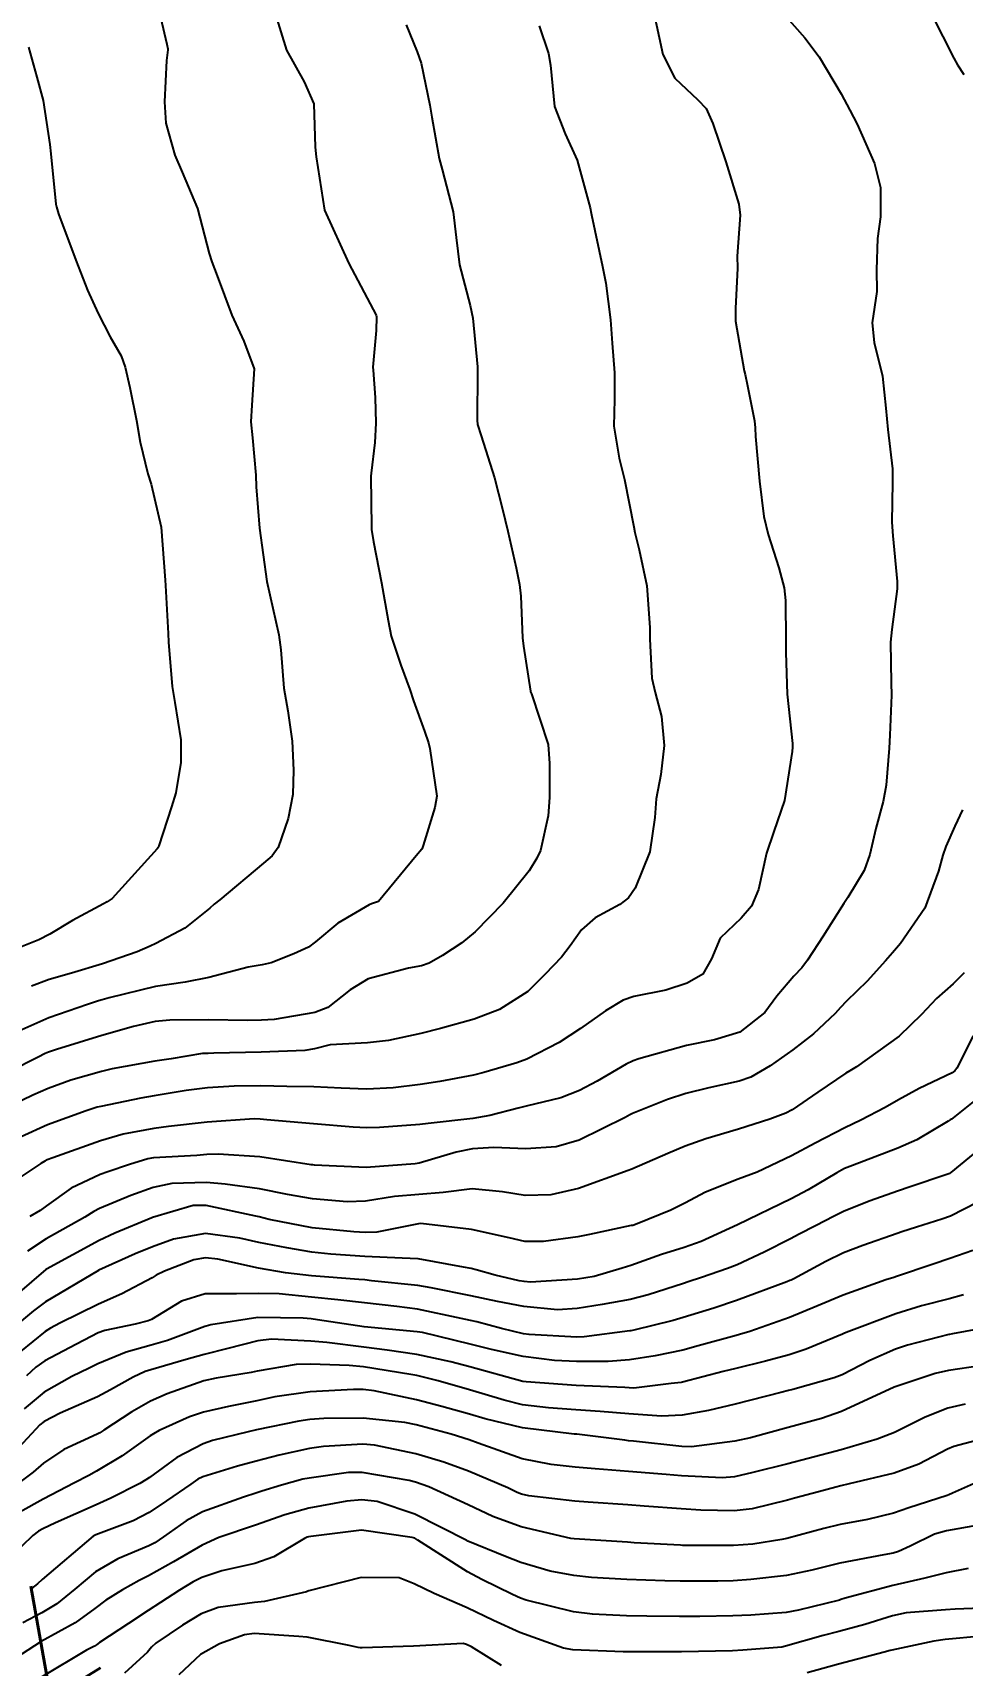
# Model space of a CAD drawing. Header units: metres. Extents: x 307586 to 320046, y 7427249 to 7434250.
# Drawn here: x 318234.5 to 318269.4, y 7430196.3 to 7430257.8 of the extents above; entities that cross this region are included whole.
import ezdxf
from ezdxf.enums import TextEntityAlignment as Align

# ---------------------------------------------------------------- set-up
doc = ezdxf.new("R2010")
doc.units = ezdxf.units.M
doc.header["$MEASUREMENT"] = 0
for name, color, linetype in [('Cotas', 45, 'Continuous'), ('Curvas de Nivel 1m', 11, 'Continuous'), ('Curvas de Nivel 5m', 15, 'Continuous')]:
    doc.layers.add(name, color=color, linetype=linetype)
doc.styles.add('Style-STANDARD', font='STANDARD.shx')

msp = doc.modelspace()

# ---------------------------------------------------------------- linework, layer by layer
at = {"layer": 'Curvas de Nivel 1m', "flags": 128}
for points, elevation in [([(318262.341, 7430258.898), (318263.513, 7430257.578), (318264.056, 7430256.874), (318264.879, 7430255.476), (318265.206, 7430254.863), (318265.478, 7430254.336), (318266.131, 7430252.853), (318266.352, 7430251.948), (318266.358, 7430250.851), (318266.246, 7430250.03), (318266.204, 7430248.852), (318266.215, 7430248.038), (318266.047, 7430246.853), (318266.117, 7430246.111), (318266.433, 7430244.849), (318266.554, 7430243.645), (318266.631, 7430242.847), (318266.806, 7430241.359), (318266.813, 7430240.845), (318266.786, 7430239.358), (318266.822, 7430238.845), (318266.989, 7430237.121), (318266.981, 7430236.843), (318266.779, 7430235.313), (318266.731, 7430234.845), (318266.764, 7430233.308), (318266.775, 7430232.844), (318266.71, 7430231.336), (318266.678, 7430230.845), (318266.571, 7430229.454), (318266.455, 7430228.847), (318266.176, 7430227.831), (318265.957, 7430226.852), (318265.749, 7430226.242), (318265.127, 7430225.235), (318264.978, 7430225.008), (318264.892, 7430224.862), (318264.201, 7430223.78), (318263.611, 7430222.875), (318263.393, 7430222.582), (318263.094, 7430222.272), (318262.453, 7430221.518), (318262, 7430220.896), (318261.065, 7430220.165), (318260.111, 7430219.871), (318259.06, 7430219.658), (318257.269, 7430219.162), (318257.054, 7430219.084), (318256.789, 7430218.954), (318255.691, 7430218.323), (318255.038, 7430217.969), (318254.327, 7430217.694), (318253.029, 7430217.383), (318252.727, 7430217.305), (318251.664, 7430217.02), (318251.022, 7430216.911), (318249.344, 7430216.722), (318249.019, 7430216.686), (318247.503, 7430216.58), (318247.018, 7430216.566), (318246.522, 7430216.581), (318245.019, 7430216.706), (318243.274, 7430216.864), (318243.021, 7430216.892), (318242.796, 7430216.899), (318241.019, 7430216.772), (318239.575, 7430216.607), (318239.017, 7430216.539), (318237.868, 7430216.328), (318237.012, 7430216.074), (318235.222, 7430215.433), (318235.004, 7430215.352), (318234.913, 7430215.312), (318234.763, 7430215.222), (318233.71, 7430214.514)], 784), ([(318243.526, 7430258.665), (318244.01, 7430257.115), (318244.674, 7430255.925), (318245.04, 7430255.104), (318245.092, 7430253.47), (318245.123, 7430253.103), (318245.433, 7430251.1), (318246.358, 7430249.091), (318247.384, 7430247.149), (318247.4, 7430247.08), (318247.378, 7430246.573), (318247.262, 7430245.183), (318247.266, 7430245.081), (318247.347, 7430244.047), (318247.367, 7430243.079), (318247.326, 7430242.355), (318247.19, 7430241.205), (318247.182, 7430241.081), (318247.202, 7430239.172), (318247.21, 7430239.081), (318247.286, 7430238.61), (318247.579, 7430237.075), (318247.829, 7430235.652), (318247.949, 7430235.069), (318248.315, 7430233.975), (318248.653, 7430233.058), (318248.788, 7430232.636), (318249.197, 7430231.484), (318249.353, 7430231.048), (318249.405, 7430230.833), (318249.66, 7430229.045), (318249.594, 7430228.618), (318249.145, 7430227.188), (318249.114, 7430227.08), (318249.095, 7430227.051), (318248.888, 7430226.801), (318247.475, 7430225.075), (318247.212, 7430224.988), (318247.121, 7430224.96), (318245.944, 7430224.258), (318245.1, 7430223.556), (318244.838, 7430223.361), (318244.29, 7430223.108), (318243.431, 7430222.775), (318243.089, 7430222.698), (318242.566, 7430222.606), (318241.084, 7430222.214), (318240.202, 7430222.039), (318239.08, 7430221.878), (318237.34, 7430221.46), (318237.075, 7430221.378), (318236.939, 7430221.337), (318236.515, 7430221.206), (318235.068, 7430220.705), (318234.048, 7430220.245)], 788), ([(318239.078, 7430259.177), (318239.506, 7430257.35), (318239.538, 7430257.17), (318239.543, 7430257.13), (318239.499, 7430256.731), (318239.415, 7430255.171), (318239.471, 7430254.376), (318239.801, 7430253.167), (318240.085, 7430252.525), (318240.661, 7430251.158), (318241.098, 7430249.472), (318241.204, 7430249.152), (318241.405, 7430248.629), (318241.957, 7430247.141), (318242.406, 7430246.167), (318242.797, 7430245.128), (318242.707, 7430243.765), (318242.664, 7430243.13), (318242.733, 7430242.535), (318242.853, 7430241.127), (318242.873, 7430240.691), (318242.987, 7430239.125), (318243.263, 7430237.12), (318243.72, 7430235.115), (318243.793, 7430234.556), (318243.913, 7430233.113), (318244.058, 7430232.258), (318244.219, 7430231.11), (318244.266, 7430230.025), (318244.248, 7430229.109), (318244.071, 7430228.199), (318243.69, 7430227.115), (318243.464, 7430226.793), (318243.137, 7430226.517), (318241.494, 7430225.144), (318241.291, 7430224.977), (318241.118, 7430224.833), (318240.186, 7430224.079), (318239.098, 7430223.505), (318238.875, 7430223.395), (318238.394, 7430223.18), (318237.088, 7430222.739), (318235.919, 7430222.377), (318235.082, 7430222.141), (318234.412, 7430221.895)], 789), ([(318268.087, 7430258.832), (318268.7, 7430257.637), (318269.114, 7430256.816), (318269.259, 7430256.572), (318269.497, 7430256.198)], 783), ([(318253.518, 7430258.029), (318253.865, 7430256.996), (318253.938, 7430256.556), (318254.095, 7430254.994), (318254.497, 7430253.965), (318254.945, 7430252.985), (318255.436, 7430251.184), (318255.476, 7430250.98), (318255.486, 7430250.926), (318255.902, 7430248.975), (318256.022, 7430248.356), (318256.195, 7430246.972), (318256.259, 7430246.087), (318256.345, 7430244.97), (318256.355, 7430243.968), (318256.325, 7430242.97), (318256.526, 7430241.767), (318256.729, 7430240.966), (318257.072, 7430239.185), (318257.117, 7430238.962), (318257.283, 7430238.309), (318257.568, 7430236.955), (318257.683, 7430235.389), (318257.673, 7430234.954), (318257.759, 7430233.482), (318257.879, 7430232.95), (318258.116, 7430232.039), (318258.223, 7430230.945), (318258.092, 7430229.857), (318257.914, 7430228.949), (318257.865, 7430228.247), (318257.683, 7430226.952), (318257.129, 7430225.576), (318256.872, 7430225.216), (318256.546, 7430224.966), (318255.621, 7430224.471), (318255.113, 7430224.015), (318254.685, 7430223.406), (318254.357, 7430222.987), (318253.746, 7430222.341), (318253.083, 7430221.698), (318252.024, 7430221.016), (318251.069, 7430220.653), (318249.805, 7430220.303), (318249.064, 7430220.117), (318247.841, 7430219.843), (318247.06, 7430219.764), (318245.646, 7430219.682), (318245.057, 7430219.536), (318244.693, 7430219.467), (318243.056, 7430219.403), (318241.275, 7430219.367), (318241.055, 7430219.365), (318240.852, 7430219.355), (318239.665, 7430219.164), (318239.139, 7430219.081), (318239.051, 7430219.065), (318237.454, 7430218.779), (318237.045, 7430218.684), (318235.897, 7430218.35), (318235.035, 7430218.047), (318234.463, 7430217.794), (318233.32, 7430217.237)], 786), ([(318248.51, 7430258.073), (318248.927, 7430257.059), (318249.074, 7430256.632), (318249.399, 7430255.051), (318249.476, 7430254.595), (318249.757, 7430253.047), (318249.866, 7430252.628), (318250.284, 7430251.041), (318250.398, 7430250.065), (318250.518, 7430249.039), (318250.916, 7430247.508), (318251.02, 7430247.034), (318251.193, 7430245.203), (318251.201, 7430245.032), (318251.183, 7430243.193), (318251.201, 7430243.031), (318251.336, 7430242.599), (318251.84, 7430241.022), (318252.132, 7430239.848), (318252.341, 7430239.014), (318252.651, 7430237.631), (318252.77, 7430237.007), (318252.82, 7430236.568), (318252.883, 7430235.005), (318252.923, 7430234.69), (318253.188, 7430233.001), (318253.191, 7430232.969), (318253.221, 7430232.893), (318253.859, 7430230.993), (318253.907, 7430230.272), (318253.898, 7430228.993), (318253.852, 7430228.304), (318253.567, 7430226.996), (318253.433, 7430226.705), (318253.135, 7430226.235), (318252.163, 7430225.014), (318251.107, 7430223.943), (318250.609, 7430223.526), (318249.883, 7430223.042), (318249.378, 7430222.759), (318249.089, 7430222.656), (318248.597, 7430222.567), (318247.084, 7430222.168), (318246.408, 7430221.758), (318245.558, 7430221.095), (318245.071, 7430220.896), (318243.54, 7430220.644), (318243.068, 7430220.613), (318242.547, 7430220.607), (318241.068, 7430220.63), (318239.614, 7430220.618), (318239.067, 7430220.561), (318238.256, 7430220.369), (318237.061, 7430220.031), (318235.349, 7430219.51), (318235.055, 7430219.41), (318234.923, 7430219.353), (318234.671, 7430219.224), (318233.597, 7430218.682)], 787), ([(318269.448, 7430228.528), (318269.16, 7430227.919), (318268.818, 7430227.145), (318268.698, 7430226.817), (318268.545, 7430226.226), (318268.021, 7430224.827), (318267.109, 7430223.495), (318266.804, 7430223.144), (318266.549, 7430222.846), (318265.862, 7430222.082), (318265.08, 7430221.326), (318264.853, 7430221.085), (318264.65, 7430220.864), (318263.833, 7430220.105), (318263.059, 7430219.491), (318262.204, 7430218.893), (318261.481, 7430218.469), (318261.044, 7430218.312), (318259.901, 7430218.061), (318259.037, 7430217.853), (318258.341, 7430217.63), (318257.025, 7430217.101), (318256.925, 7430217.051), (318256.754, 7430216.954), (318255.014, 7430216.101), (318254.156, 7430215.844), (318253.011, 7430215.769), (318251.81, 7430215.818), (318251.01, 7430215.769), (318250.398, 7430215.647), (318249.005, 7430215.229), (318248.855, 7430215.201), (318247.003, 7430215.07), (318245.061, 7430215.157), (318245.004, 7430215.163), (318244.934, 7430215.17), (318243.006, 7430215.467), (318241.434, 7430215.57), (318241.007, 7430215.554), (318240.638, 7430215.522), (318239.005, 7430215.427), (318238.787, 7430215.39), (318238.104, 7430215.179), (318237.28, 7430214.906), (318236.997, 7430214.806), (318235.909, 7430214.286), (318234.979, 7430213.632), (318234.746, 7430213.453), (318234.355, 7430213.226)], 783), ([(318269.51, 7430222.392), (318269.091, 7430221.986), (318268.467, 7430221.434), (318267.898, 7430220.828), (318267.065, 7430220.017), (318265.459, 7430218.854), (318265.203, 7430218.705), (318265.049, 7430218.617), (318264.001, 7430217.908), (318263.028, 7430217.241), (318262.798, 7430217.112), (318262.192, 7430216.892), (318261.019, 7430216.515), (318259.786, 7430216.151), (318259.012, 7430215.874), (318258.35, 7430215.596), (318257.004, 7430215.01), (318256.868, 7430214.952), (318254.996, 7430214.273), (318253.948, 7430214.036), (318252.993, 7430214.011), (318252.137, 7430214.159), (318250.991, 7430214.266), (318249.904, 7430214.126), (318248.988, 7430214.054), (318248.066, 7430213.98), (318246.984, 7430213.805), (318246.292, 7430213.772), (318244.985, 7430213.886), (318244.044, 7430214.053), (318242.99, 7430214.263), (318241.695, 7430214.437), (318240.993, 7430214.501), (318239.688, 7430214.468), (318238.99, 7430214.319), (318238.146, 7430214.018), (318236.978, 7430213.523), (318236.762, 7430213.407), (318236.425, 7430213.198), (318234.965, 7430212.383), (318234.262, 7430211.925)], 782), ([(318269.844, 7430220.024), (318269.232, 7430218.808), (318269.156, 7430218.704), (318269.05, 7430218.634), (318267.818, 7430218.046), (318267.035, 7430217.611), (318266.537, 7430217.331), (318265.62, 7430216.851), (318265.02, 7430216.563), (318263.901, 7430215.984), (318263.009, 7430215.505), (318261.714, 7430214.899), (318261, 7430214.63), (318259.774, 7430214.144), (318258.991, 7430213.732), (318258.464, 7430213.459), (318257.199, 7430212.948), (318257.039, 7430212.892), (318256.982, 7430212.882), (318255.408, 7430212.542), (318254.975, 7430212.455), (318253.682, 7430212.284), (318252.972, 7430212.289), (318252.382, 7430212.416), (318250.97, 7430212.738), (318249.059, 7430212.963), (318248.972, 7430212.951), (318247.402, 7430212.632), (318246.968, 7430212.619), (318246.539, 7430212.647), (318244.97, 7430212.804), (318243.362, 7430213.116), (318242.974, 7430213.209), (318242.859, 7430213.237), (318240.98, 7430213.639), (318240.5, 7430213.635), (318238.973, 7430213.182), (318238.943, 7430213.17), (318237.553, 7430212.598), (318236.964, 7430212.32), (318234.978, 7430211.244), (318234.953, 7430211.233), (318233.875, 7430210.3)], 781), ([(318270.06, 7430215.752), (318269.004, 7430214.878), (318268.964, 7430214.849), (318268.857, 7430214.811), (318267.477, 7430214.346), (318266.996, 7430214.182), (318265.964, 7430213.816), (318264.989, 7430213.426), (318264.608, 7430213.242), (318263.909, 7430212.871), (318263.301, 7430212.554), (318262.975, 7430212.378), (318261.979, 7430211.884), (318260.96, 7430211.41), (318260.604, 7430211.267), (318259.621, 7430210.923), (318259.118, 7430210.762), (318258.951, 7430210.707), (318257.616, 7430210.273), (318256.944, 7430210.107), (318255.887, 7430209.911), (318254.941, 7430209.76), (318254.21, 7430209.717), (318252.941, 7430209.833), (318251.951, 7430210.023), (318250.945, 7430210.242), (318249.453, 7430210.54), (318248.949, 7430210.624), (318247.21, 7430210.808), (318246.951, 7430210.838), (318246.733, 7430210.856), (318244.952, 7430210.997), (318243.973, 7430211.11), (318242.955, 7430211.282), (318241.43, 7430211.615), (318240.958, 7430211.669), (318240.521, 7430211.591), (318239.423, 7430211.165), (318239.107, 7430211.013), (318238.95, 7430210.921), (318237.812, 7430210.313), (318236.94, 7430209.93), (318235.48, 7430209.212), (318235.126, 7430209.021), (318234.928, 7430208.896), (318234.003, 7430208.142)], 779), ([(318270.025, 7430213.768), (318268.987, 7430213.241), (318268.671, 7430213.128), (318267.711, 7430212.823), (318267.161, 7430212.647), (318266.979, 7430212.585), (318265.693, 7430212.129), (318264.968, 7430211.852), (318264.298, 7430211.531), (318263.093, 7430210.879), (318263.001, 7430210.831), (318262.952, 7430210.81), (318262.839, 7430210.769), (318260.944, 7430210.063), (318260.083, 7430209.777), (318258.938, 7430209.421), (318258.556, 7430209.315), (318257.08, 7430208.949), (318256.959, 7430208.923), (318256.932, 7430208.917), (318255.211, 7430208.694), (318254.929, 7430208.688), (318253.142, 7430208.785), (318252.93, 7430208.814), (318252.104, 7430209.012), (318251.165, 7430209.257), (318250.936, 7430209.31), (318250.586, 7430209.384), (318248.94, 7430209.732), (318248.157, 7430209.842), (318246.942, 7430209.97), (318245.943, 7430210.085), (318244.944, 7430210.189), (318243.737, 7430210.32), (318242.945, 7430210.331), (318242.125, 7430210.313), (318240.945, 7430210.316), (318240.063, 7430210.038), (318238.935, 7430209.354), (318238.805, 7430209.301), (318238.315, 7430209.176), (318237.177, 7430208.939), (318236.928, 7430208.844), (318235.845, 7430208.28), (318234.911, 7430207.791), (318234.576, 7430207.555), (318234.223, 7430207.227)], 778), ([(318269.83, 7430211.942), (318268.965, 7430211.639), (318268.343, 7430211.435), (318266.955, 7430210.961), (318266.858, 7430210.928), (318266.564, 7430210.836), (318264.947, 7430210.268), (318263.965, 7430209.847), (318262.938, 7430209.421), (318261.444, 7430208.902), (318261.058, 7430208.781), (318260.93, 7430208.747), (318259.498, 7430208.351), (318258.922, 7430208.199), (318257.88, 7430207.979), (318256.916, 7430207.831), (318256.112, 7430207.765), (318254.915, 7430207.762), (318254.096, 7430207.807), (318252.917, 7430207.953), (318251.724, 7430208.215), (318250.924, 7430208.42), (318249.124, 7430208.854), (318248.93, 7430208.885), (318246.933, 7430209.07), (318245.181, 7430209.342), (318244.936, 7430209.371), (318244.638, 7430209.401), (318242.936, 7430209.418), (318241.163, 7430209.147), (318240.981, 7430209.1), (318240.932, 7430209.085), (318239.532, 7430208.556), (318238.921, 7430208.382), (318237.975, 7430208.122), (318236.91, 7430207.676), (318236.589, 7430207.514), (318235.929, 7430207.205), (318234.897, 7430206.608), (318234.135, 7430205.983)], 777), ([(318269.481, 7430210.272), (318268.946, 7430210.131), (318267.904, 7430209.86), (318266.94, 7430209.562), (318265.064, 7430208.858), (318264.972, 7430208.819), (318264.932, 7430208.8), (318263.562, 7430208.235), (318262.92, 7430208.019), (318262.034, 7430207.775), (318260.912, 7430207.51), (318260.434, 7430207.391), (318258.904, 7430206.992), (318258.853, 7430206.981), (318258.485, 7430206.934), (318257.08, 7430206.769), (318256.901, 7430206.773), (318256.732, 7430206.784), (318254.902, 7430206.861), (318253.021, 7430206.999), (318252.903, 7430207.009), (318250.911, 7430207.571), (318250.191, 7430207.76), (318248.918, 7430208.025), (318247.79, 7430208.191), (318246.922, 7430208.312), (318245.528, 7430208.486), (318244.925, 7430208.539), (318243.438, 7430208.602), (318242.924, 7430208.543), (318241.805, 7430208.252), (318240.916, 7430208.036), (318240.231, 7430207.839), (318238.907, 7430207.454), (318238.69, 7430207.388), (318238.236, 7430207.177), (318237.381, 7430206.702), (318236.895, 7430206.442), (318235.496, 7430205.818), (318234.886, 7430205.507), (318234.723, 7430205.383), (318234.577, 7430205.223), (318233.758, 7430204.343)], 776), ([(318270.11, 7430207.603), (318268.912, 7430207.425), (318268.415, 7430207.31), (318266.943, 7430206.83), (318266.915, 7430206.818), (318266.868, 7430206.796), (318264.893, 7430205.885), (318264.138, 7430205.62), (318262.887, 7430205.282), (318261.461, 7430204.901), (318260.882, 7430204.775), (318259.249, 7430204.556), (318258.879, 7430204.563), (318257.058, 7430204.772), (318256.881, 7430204.787), (318256.732, 7430204.803), (318255.432, 7430204.972), (318254.933, 7430205.029), (318254.883, 7430205.034), (318254.827, 7430205.037), (318252.886, 7430205.276), (318251.478, 7430205.61), (318250.89, 7430205.787), (318249.854, 7430206.079), (318248.896, 7430206.319), (318247.306, 7430206.659), (318246.899, 7430206.708), (318246.535, 7430206.711), (318244.898, 7430206.628), (318243.574, 7430206.435), (318242.895, 7430206.292), (318241.83, 7430206.074), (318240.89, 7430205.866), (318240.356, 7430205.687), (318239.219, 7430205.167), (318238.999, 7430205.051), (318238.88, 7430204.97), (318237.828, 7430204.22), (318236.86, 7430203.643), (318236.569, 7430203.483), (318236.033, 7430203.202), (318234.847, 7430202.587), (318233.974, 7430202.097)], 774), ([(318269.539, 7430206.161), (318268.895, 7430206.008), (318268.038, 7430205.672), (318266.886, 7430205.1), (318266.234, 7430204.84), (318264.879, 7430204.449), (318263.631, 7430204.117), (318262.873, 7430203.922), (318261.555, 7430203.585), (318260.868, 7430203.423), (318260.399, 7430203.384), (318258.868, 7430203.462), (318258.294, 7430203.51), (318256.87, 7430203.624), (318255.623, 7430203.722), (318254.871, 7430203.795), (318253.964, 7430203.897), (318252.87, 7430204.109), (318251.214, 7430204.689), (318250.88, 7430204.82), (318250.204, 7430205.037), (318248.886, 7430205.39), (318248.464, 7430205.478), (318246.889, 7430205.638), (318245.419, 7430205.623), (318244.888, 7430205.581), (318244.469, 7430205.522), (318242.884, 7430205.193), (318242.564, 7430205.125), (318241.226, 7430204.797), (318240.876, 7430204.674), (318239.879, 7430204.149), (318238.856, 7430203.407), (318238.719, 7430203.308), (318238.493, 7430203.174), (318237.405, 7430202.627), (318236.845, 7430202.373), (318235.321, 7430201.696), (318234.835, 7430201.465), (318234.679, 7430201.377), (318234.466, 7430201.224), (318233.639, 7430200.418)], 773), ([(318269.971, 7430204.799), (318269.122, 7430204.566), (318268.879, 7430204.463), (318267.796, 7430203.899), (318266.87, 7430203.567), (318265.179, 7430203.168), (318264.865, 7430203.09), (318264.683, 7430203.043), (318264.027, 7430202.868), (318263.117, 7430202.62), (318262.858, 7430202.55), (318261.534, 7430202.218), (318260.851, 7430202.144), (318259.599, 7430202.176), (318258.852, 7430202.226), (318257.469, 7430202.328), (318256.854, 7430202.375), (318255.36, 7430202.468), (318254.856, 7430202.513), (318253.129, 7430202.718), (318252.851, 7430202.778), (318252.688, 7430202.839), (318252.337, 7430203.008), (318250.862, 7430203.636), (318249.923, 7430203.983), (318248.872, 7430204.292), (318247.319, 7430204.623), (318246.877, 7430204.66), (318245.401, 7430204.566), (318244.874, 7430204.49), (318243.737, 7430204.245), (318242.866, 7430204.022), (318242.165, 7430203.829), (318240.857, 7430203.427), (318240.672, 7430203.336), (318240.404, 7430203.154), (318239.489, 7430202.521), (318238.842, 7430202.09), (318238.238, 7430201.777), (318236.833, 7430201.24), (318236.737, 7430201.191), (318234.816, 7430199.559), (318234.641, 7430199.395), (318234.409, 7430199.224)], 772), ([(318270.302, 7430203.362), (318269.072, 7430202.808), (318268.927, 7430202.744), (318268.862, 7430202.726), (318267.421, 7430202.257), (318266.851, 7430202.065), (318265.867, 7430201.825), (318264.844, 7430201.63), (318264.222, 7430201.487), (318262.836, 7430201.11), (318262.649, 7430201.07), (318261.56, 7430200.899), (318260.832, 7430200.839), (318258.913, 7430200.848), (318258.832, 7430200.851), (318257.087, 7430200.947), (318256.833, 7430200.967), (318254.835, 7430201.097), (318254.704, 7430201.111), (318252.838, 7430201.54), (318251.766, 7430201.94), (318250.846, 7430202.376), (318249.358, 7430203.045), (318248.856, 7430203.225), (318248.626, 7430203.283), (318246.861, 7430203.589), (318246.344, 7430203.594), (318244.857, 7430203.382), (318244.624, 7430203.334), (318243.821, 7430203.11), (318243.077, 7430202.891), (318242.85, 7430202.818), (318242.387, 7430202.665), (318240.843, 7430202.11), (318240.228, 7430201.767), (318239.386, 7430201.164), (318239.058, 7430200.94), (318238.829, 7430200.826), (318237.659, 7430200.347), (318236.82, 7430199.849), (318236.041, 7430199.202), (318235.366, 7430198.65), (318234.799, 7430198.314), (318234.087, 7430197.934)], 771), ([(318269.652, 7430199.974), (318268.823, 7430199.818), (318268.029, 7430199.609), (318266.818, 7430199.336), (318265.031, 7430198.857), (318264.866, 7430198.805), (318264.812, 7430198.787), (318263.269, 7430198.412), (318262.805, 7430198.326), (318261.479, 7430198.224), (318260.802, 7430198.193), (318259.557, 7430198.167), (318258.801, 7430198.168), (318257.564, 7430198.18), (318256.802, 7430198.202), (318255.517, 7430198.254), (318254.803, 7430198.345), (318253.02, 7430198.788), (318252.811, 7430198.862), (318252.51, 7430199.005), (318251.357, 7430199.561), (318250.821, 7430199.851), (318248.95, 7430201.049), (318248.834, 7430201.113), (318248.74, 7430201.145), (318246.836, 7430201.421), (318244.922, 7430201.186), (318244.834, 7430201.164), (318244.783, 7430201.151), (318244.685, 7430201.101), (318243.527, 7430200.412), (318242.823, 7430200.167), (318241.573, 7430199.892), (318240.818, 7430199.635), (318240.499, 7430199.471), (318239.984, 7430199.158), (318239.269, 7430198.703), (318238.801, 7430198.394), (318238.059, 7430197.912), (318236.976, 7430197.188), (318236.864, 7430197.108), (318236.782, 7430197.06), (318236.489, 7430196.903), (318234.769, 7430195.872)], 769), ([(318270.809, 7430198.511), (318269.167, 7430198.447), (318268.807, 7430198.426), (318267.327, 7430198.303), (318266.803, 7430198.193), (318265.772, 7430197.872), (318264.794, 7430197.612), (318264.201, 7430197.456), (318262.785, 7430197.05), (318262.645, 7430197.022), (318261.181, 7430196.904), (318260.783, 7430196.878), (318258.868, 7430196.843), (318258.782, 7430196.841), (318256.894, 7430196.836), (318256.782, 7430196.841), (318256.674, 7430196.844), (318254.782, 7430196.917), (318254.433, 7430196.984), (318252.791, 7430197.57), (318251.791, 7430198.022), (318250.805, 7430198.491), (318249.569, 7430199.042), (318248.816, 7430199.402), (318248.251, 7430199.623), (318246.819, 7430199.642), (318244.855, 7430199.141), (318244.813, 7430199.119), (318244.761, 7430199.101), (318243.184, 7430198.74), (318242.807, 7430198.696), (318241.439, 7430198.504), (318240.8, 7430198.275), (318240.1, 7430197.85), (318239.097, 7430197.167), (318238.931, 7430197.018), (318238.78, 7430196.832), (318237.907, 7430196.043)], 768), ([(318252.093, 7430196.327), (318250.965, 7430197.027), (318250.784, 7430197.123), (318250.657, 7430197.159), (318248.783, 7430197.05), (318246.861, 7430196.99), (318246.782, 7430196.991), (318246.71, 7430196.999), (318246.371, 7430197.076), (318244.787, 7430197.393), (318244.468, 7430197.423), (318242.789, 7430197.525), (318242.429, 7430197.485), (318241.485, 7430197.139), (318240.779, 7430196.736), (318239.958, 7430195.971)], 767), ([(318270.155, 7430197.434), (318268.79, 7430197.304), (318268.363, 7430197.24), (318266.784, 7430196.906), (318266.724, 7430196.89), (318266.5, 7430196.834), (318264.778, 7430196.379), (318263.595, 7430196.052)], 767)]:
    msp.add_lwpolyline(points, dxfattribs=dict(at, elevation=elevation))
at = {"layer": 'Curvas de Nivel 5m', "flags": 128}
for points, elevation in [([(318257.788, 7430258.698), (318258.166, 7430256.95), (318258.622, 7430256.071), (318259.486, 7430255.254), (318259.795, 7430254.927), (318260.044, 7430254.358), (318260.541, 7430252.919), (318261.032, 7430251.321), (318261.075, 7430250.914), (318260.969, 7430249.363), (318260.977, 7430248.914), (318260.904, 7430247.401), (318260.906, 7430246.915), (318261.229, 7430245.047), (318261.264, 7430244.911), (318261.359, 7430244.483), (318261.611, 7430243.172), (318261.641, 7430242.906), (318261.66, 7430242.583), (318261.799, 7430240.903), (318261.972, 7430239.572), (318262.132, 7430238.897), (318262.528, 7430237.637), (318262.728, 7430236.888), (318262.779, 7430236.408), (318262.801, 7430234.887), (318262.799, 7430234.447), (318262.843, 7430232.886), (318263.045, 7430231.032), (318263.048, 7430230.882), (318263.029, 7430230.72), (318262.748, 7430228.886), (318262.339, 7430227.708), (318262.069, 7430226.896), (318261.762, 7430225.533), (318261.507, 7430224.904), (318261.118, 7430224.452), (318260.327, 7430223.701), (318259.994, 7430222.921), (318259.675, 7430222.343), (318259.089, 7430222.004), (318258.28, 7430221.747), (318257.081, 7430221.505), (318256.671, 7430221.372), (318256.014, 7430220.971), (318255.066, 7430220.306), (318254.27, 7430219.779), (318253.054, 7430219.146), (318252.677, 7430219.006), (318251.429, 7430218.642), (318251.046, 7430218.544), (318249.775, 7430218.31), (318249.04, 7430218.196), (318248.028, 7430218.07), (318247.037, 7430218.022), (318246.067, 7430218.056), (318245.038, 7430218.105), (318244.027, 7430218.121), (318243.038, 7430218.142), (318242.04, 7430218.133), (318241.037, 7430218.063), (318240.23, 7430217.963), (318239.032, 7430217.765), (318238.53, 7430217.675), (318237.026, 7430217.368), (318236.883, 7430217.334), (318236.469, 7430217.198), (318235.017, 7430216.677), (318234.022, 7430216.221)], 785), ([(318234.298, 7430257.232), (318234.616, 7430256.105), (318234.857, 7430255.226), (318235.106, 7430253.575), (318235.141, 7430253.223), (318235.333, 7430251.322), (318235.351, 7430251.221), (318235.43, 7430250.958), (318236.077, 7430249.213), (318236.523, 7430248.082), (318236.917, 7430247.205), (318237.374, 7430246.327), (318237.785, 7430245.611), (318237.944, 7430245.191), (318238.115, 7430244.425), (318238.367, 7430243.184), (318238.504, 7430242.362), (318238.792, 7430241.178), (318238.914, 7430240.781), (318239.293, 7430239.17), (318239.439, 7430237.168), (318239.456, 7430236.973), (318239.56, 7430235.167), (318239.568, 7430234.836), (318239.701, 7430233.165), (318239.801, 7430232.57), (318240.03, 7430231.162), (318240.039, 7430230.307), (318239.839, 7430229.163), (318239.683, 7430228.647), (318239.207, 7430227.169), (318239.188, 7430227.124), (318239.142, 7430227.067), (318237.448, 7430225.195), (318237.258, 7430225.061), (318237.12, 7430224.993), (318235.958, 7430224.364), (318235.102, 7430223.856), (318234.691, 7430223.632), (318233.693, 7430223.234)], 790), ([(318270.094, 7430217.742), (318269.024, 7430216.887), (318268.977, 7430216.857), (318268.902, 7430216.811), (318267.726, 7430216.113), (318267.013, 7430215.793), (318265.298, 7430215.148), (318265.005, 7430215.025), (318264.895, 7430214.97), (318264.718, 7430214.863), (318263.638, 7430214.232), (318262.993, 7430213.892), (318260.983, 7430212.91), (318259.612, 7430212.285), (318258.97, 7430212.058), (318258.114, 7430211.791), (318256.959, 7430211.386), (318256.634, 7430211.279), (318255.58, 7430210.971), (318254.952, 7430210.861), (318253.191, 7430210.757), (318252.951, 7430210.773), (318252.757, 7430210.809), (318251.856, 7430211.016), (318251.148, 7430211.22), (318250.955, 7430211.264), (318250.666, 7430211.323), (318248.959, 7430211.626), (318248.356, 7430211.659), (318246.959, 7430211.716), (318245.673, 7430211.802), (318244.961, 7430211.883), (318244.025, 7430212.046), (318242.964, 7430212.25), (318242.247, 7430212.412), (318240.967, 7430212.582), (318239.752, 7430212.375), (318238.962, 7430212.086), (318238.319, 7430211.817), (318236.953, 7430211.2), (318236.934, 7430211.19), (318234.941, 7430210.015), (318234.487, 7430209.675), (318233.967, 7430209.23)], 780), ([(318270.633, 7430209.096), (318269.072, 7430208.809), (318268.957, 7430208.785), (318268.933, 7430208.784), (318267.374, 7430208.378), (318266.924, 7430208.229), (318265.961, 7430207.8), (318264.909, 7430207.272), (318264.618, 7430207.152), (318263.634, 7430206.873), (318263.065, 7430206.715), (318262.901, 7430206.672), (318262.613, 7430206.598), (318260.895, 7430206.16), (318259.892, 7430205.921), (318258.891, 7430205.747), (318258.118, 7430205.711), (318256.891, 7430205.793), (318255.816, 7430205.89), (318254.893, 7430205.947), (318253.863, 7430206.021), (318252.894, 7430206.142), (318252.197, 7430206.312), (318250.9, 7430206.705), (318249.709, 7430207.042), (318248.906, 7430207.236), (318248.682, 7430207.277), (318246.91, 7430207.562), (318246.371, 7430207.618), (318244.912, 7430207.673), (318244.367, 7430207.649), (318242.907, 7430207.398), (318242.676, 7430207.354), (318241.363, 7430207.143), (318240.902, 7430207.036), (318239.513, 7430206.548), (318238.894, 7430206.269), (318238.194, 7430205.873), (318237.134, 7430205.187), (318236.984, 7430205.086), (318236.881, 7430205.03), (318235.625, 7430204.455), (318234.864, 7430203.944), (318234.479, 7430203.604), (318233.973, 7430203.229)], 775), ([(318270.04, 7430201.603), (318268.842, 7430201.393), (318268.389, 7430201.265), (318267.479, 7430200.824), (318267.039, 7430200.62), (318266.83, 7430200.559), (318266.483, 7430200.489), (318264.826, 7430200.176), (318263.774, 7430199.92), (318262.821, 7430199.717), (318261.482, 7430199.562), (318260.819, 7430199.513), (318260.238, 7430199.496), (318258.819, 7430199.501), (318258.239, 7430199.516), (318256.819, 7430199.569), (318255.49, 7430199.641), (318254.82, 7430199.71), (318253.932, 7430199.878), (318252.825, 7430200.2), (318252.244, 7430200.426), (318250.833, 7430201.01), (318250.797, 7430201.03), (318248.843, 7430202.023), (318247.418, 7430202.493), (318246.848, 7430202.557), (318246.282, 7430202.513), (318244.844, 7430202.243), (318243.949, 7430202.002), (318242.838, 7430201.607), (318241.461, 7430201.141), (318240.83, 7430200.861), (318239.76, 7430200.224), (318238.818, 7430199.705), (318238.462, 7430199.528), (318237.843, 7430199.18), (318237.213, 7430198.78), (318236.802, 7430198.475), (318236.061, 7430197.934), (318234.783, 7430197.233), (318233.563, 7430196.444)], 770)]:
    msp.add_lwpolyline(points, dxfattribs=dict(at, elevation=elevation))

# ---------------------------------------------------------------- texts
at = {"layer": 'Cotas', "style": 'Style-STANDARD'}
msp.add_text('770', height=4, rotation=211.50838, dxfattribs=at).set_placement((318232.371, 7430195.734, 770), align=Align.MIDDLE_CENTER)

doc.saveas('drawing.dxf')
